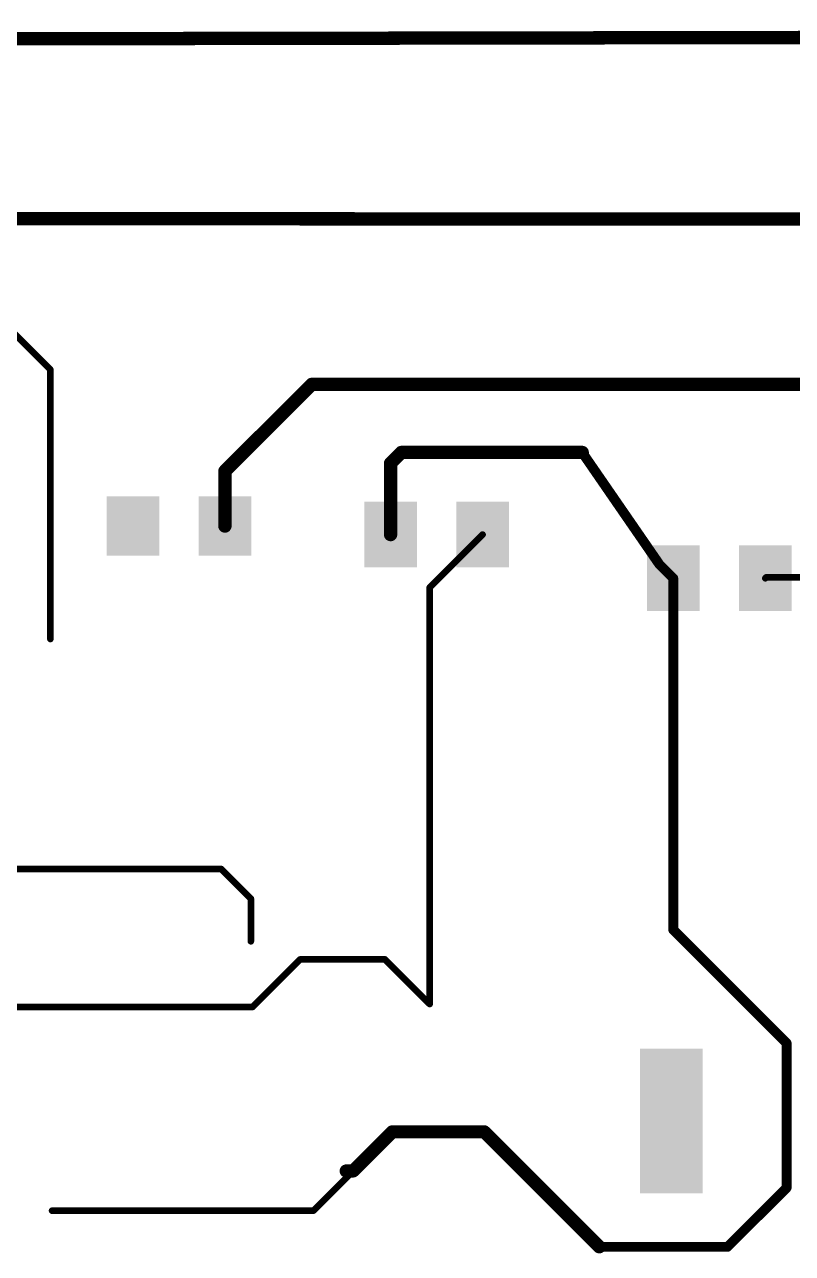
# Model space of a CAD drawing. Extents: x -94 to 81, y -32 to 34.
# Drawn here: x -60.08 to -36.73, y -3.4 to 34 of the extents above; entities that cross this region are included whole.
import ezdxf

# ---------------------------------------------------------------- set-up
doc = ezdxf.new("R2010")
doc.units = 0
for name, color, linetype in [('1', 12, 'CONTINUOUS'), ('113', 12, 'CONTINUOUS'), ('20', 53, 'CONTINUOUS')]:
    doc.layers.add(name, color=color, linetype=linetype)

# ---------------------------------------------------------------- blocks, each defined once
blk = doc.blocks.new('RECT')
blk.add_solid([(-0.5, -0.5), (0.5, -0.5), (-0.5, 0.5), (0.5, 0.5)])

msp = doc.modelspace()

# ---------------------------------------------------------------- linework, layer by layer
at = {"layer": '1'}
for points, const_width in [([(80.45, 33.8), (-73.15, 33.55)], 0.4064), ([(-59.3, 23.5), (-60.45, 24.65)], 0.2), ([(-59.3, 15.3), (-59.3, 23.5)], 0.2), ([(-53.99, 20.41), (-51.35, 23.05)], 0.4064), ([(-51.35, 23.05), (-25.69, 23.05)], 0.4064), ([(-48.62, 20.98), (-48.95, 20.65)], 0.4064), ([(-43.12, 20.98), (-48.62, 20.98)], 0.4064), ([(-43.12, 20.98), (-40.77, 17.57)], 0.3), ([(-53.99, 18.74), (-53.99, 20.41)], 0.4064), ([(-48.95, 18.48), (-48.95, 20.65)], 0.4064), ([(-47.76, 16.87), (-46.15, 18.48)], 0.2), ([(-40.77, 17.57), (-40.35, 17.15)], 0.3), ([(-40.35, 17.15), (-40.35, 6.45)], 0.3), ([(-37.522, 17.178), (-37.55, 17.15)], 0.2), ([(-30.8344, 17.178), (-37.522, 17.178)], 0.2), ([(-47.76, 4.19), (-47.76, 16.87)], 0.2), ([(-54.1, 8.3), (-61.15, 8.3)], 0.2), ([(-53.2, 7.4), (-54.1, 8.3)], 0.2), ([(-53.2, 6.1), (-53.2, 7.4)], 0.2), ([(-40.35, 6.45), (-36.9, 3)], 0.3), ([(-53.15, 4.1), (-51.7, 5.55)], 0.2), ([(-51.7, 5.55), (-49.12, 5.55)], 0.2), ([(-49.12, 5.55), (-47.76, 4.19)], 0.2), ([(-60.5, 4.1), (-53.15, 4.1)], 0.2), ([(-36.9, 3), (-36.9, -1.4)], 0.3), ([(-48.9, 0.3), (-49.85, -0.65)], 0.4), ([(-46.1, 0.3), (-48.9, 0.3)], 0.4), ([(-42.6, -3.2), (-46.1, 0.3)], 0.4), ([(-51.3, -2.1), (-49.85, -0.65)], 0.2), ([(-50.09, -0.89), (-50.3, -0.89)], 0.4), ([(-49.85, -0.65), (-50.09, -0.89)], 0.4), ([(-36.9, -1.4), (-38.7, -3.2)], 0.3), ([(-59.25, -2.1), (-51.3, -2.1)], 0.2), ([(-38.7, -3.2), (-42.6, -3.2)], 0.3)]:
    msp.add_lwpolyline(points, dxfattribs=dict(at, const_width=const_width))
for points, const_width in [([(-59.25, 23.5, 1), (-59.35, 23.5)], 0.1), ([(-59.3354, 23.4646, 1), (-59.2646, 23.5354)], 0.1), ([(-51.35, 23.1516, 1), (-51.35, 22.9484)], 0.2032), ([(-51.2782, 22.9782, 1), (-51.4218, 23.1218)], 0.2032), ([(-48.62, 21.0816, 1), (-48.62, 20.8784)], 0.2032), ([(-48.5482, 20.9082, 1), (-48.6918, 21.0518)], 0.2032), ([(-43.0582, 21.0226, 1), (-43.1818, 20.9374)], 0.15), ([(-43.12, 20.8784, 1), (-43.12, 21.0816)], 0.2032), ([(-53.8884, 20.41, 1), (-54.0916, 20.41)], 0.2032), ([(-54.0618, 20.4818, 1), (-53.9182, 20.3382)], 0.2032), ([(-48.8484, 20.65, 1), (-49.0516, 20.65)], 0.2032), ([(-49.0218, 20.7218, 1), (-48.8782, 20.5782)], 0.2032), ([(-54.0916, 18.74, 1), (-53.8884, 18.74)], 0.2032), ([(-49.0516, 18.48, 1), (-48.8484, 18.48)], 0.2032), ([(-46.1146, 18.4446, 1), (-46.1854, 18.5154)], 0.1), ([(-40.717, 17.623, 1), (-40.823, 17.517)], 0.15), ([(-40.8318, 17.5274, 1), (-40.7082, 17.6126)], 0.15), ([(-40.275, 17.15, 1), (-40.425, 17.15)], 0.15), ([(-40.403, 17.097, 1), (-40.297, 17.203)], 0.15), ([(-37.5854, 17.1854, 1), (-37.5146, 17.1146)], 0.1), ([(-37.522, 17.228, 1), (-37.522, 17.128)], 0.1), ([(-37.4866, 17.1426, 1), (-37.5574, 17.2134)], 0.1), ([(-47.7954, 16.9054, 1), (-47.7246, 16.8346)], 0.1), ([(-47.71, 16.87, 1), (-47.81, 16.87)], 0.1), ([(-59.35, 15.3, 1), (-59.25, 15.3)], 0.1), ([(-54.0646, 8.3354, 1), (-54.1354, 8.2646)], 0.1), ([(-54.1, 8.25, 1), (-54.1, 8.35)], 0.1), ([(-53.15, 7.4, 1), (-53.25, 7.4)], 0.1), ([(-53.2354, 7.3646, 1), (-53.1646, 7.4354)], 0.1), ([(-40.297, 6.503, 1), (-40.403, 6.397)], 0.15), ([(-40.425, 6.45, 1), (-40.275, 6.45)], 0.15), ([(-53.25, 6.1, 1), (-53.15, 6.1)], 0.1), ([(-51.7, 5.6, 1), (-51.7, 5.5)], 0.1), ([(-51.6646, 5.5146, 1), (-51.7354, 5.5854)], 0.1), ([(-49.0846, 5.5854, 1), (-49.1554, 5.5146)], 0.1), ([(-49.12, 5.5, 1), (-49.12, 5.6)], 0.1), ([(-53.1854, 4.1354, 1), (-53.1146, 4.0646)], 0.1), ([(-53.15, 4.05, 1), (-53.15, 4.15)], 0.1), ([(-47.81, 4.19, 1), (-47.71, 4.19)], 0.1), ([(-47.7954, 4.1546, 1), (-47.7246, 4.2254)], 0.1), ([(-36.825, 3, 1), (-36.975, 3)], 0.15), ([(-36.953, 2.947, 1), (-36.847, 3.053)], 0.15), ([(-48.9, 0.4, 1), (-48.9, 0.2)], 0.2), ([(-48.8293, 0.2293, 1), (-48.9707, 0.3707)], 0.2), ([(-46.0293, 0.3707, 1), (-46.1707, 0.2293)], 0.2), ([(-46.1, 0.2, 1), (-46.1, 0.4)], 0.2), ([(-50.3, -0.79, 1), (-50.3, -0.99)], 0.2), ([(-50.1607, -0.8193, 1), (-50.0193, -0.9607)], 0.2), ([(-50.09, -0.99, 1), (-50.09, -0.79)], 0.2), ([(-49.9207, -0.5793, 1), (-49.7793, -0.7207)], 0.2), ([(-49.7793, -0.7207, 1), (-49.9207, -0.5793)], 0.2), ([(-49.8146, -0.6854, 1), (-49.8854, -0.6146)], 0.1), ([(-36.975, -1.4, 1), (-36.825, -1.4)], 0.15), ([(-36.847, -1.453, 1), (-36.953, -1.347)], 0.15), ([(-59.25, -2.05, 1), (-59.25, -2.15)], 0.1), ([(-51.3354, -2.0646, 1), (-51.2646, -2.1354)], 0.1), ([(-51.3, -2.15, 1), (-51.3, -2.05)], 0.1), ([(-42.6707, -3.2707, 1), (-42.5293, -3.1293)], 0.2), ([(-42.6, -3.125, 1), (-42.6, -3.275)], 0.15), ([(-38.753, -3.147, 1), (-38.647, -3.253)], 0.15), ([(-38.7, -3.275, 1), (-38.7, -3.125)], 0.15)]:
    msp.add_lwpolyline(points, format="xyb", dxfattribs=dict(at, const_width=const_width))
at = {"layer": '113', "const_width": 0.01}
msp.add_lwpolyline([(69.25, 28.05), (-79.1, 28.1)], dxfattribs=at)
at = {"layer": '20', "const_width": 0.4064}
msp.add_lwpolyline([(69.25, 28.05), (-79.1, 28.1)], dxfattribs=at)

# ---------------------------------------------------------------- block references
at = {"layer": '1', "xscale": 1.6}
for p, yscale in [((-56.79, 18.74), 1.8), ((-53.99, 18.74), 1.8), ((-48.95, 18.48), 2), ((-46.15, 18.48), 2)]:
    msp.add_blockref('RECT', p, dxfattribs=dict(at, yscale=yscale))
at = {"layer": '1'}
for p, xscale, yscale, rotation in [((-40.35, 17.15), 1.6, 2, 180), ((-37.55, 17.15), 1.6, 2, 180), ((-40.41, 0.63), 4.4, 1.9, 270)]:
    msp.add_blockref('RECT', p, dxfattribs=dict(at, xscale=xscale, yscale=yscale, rotation=rotation))

doc.saveas('drawing.dxf')
